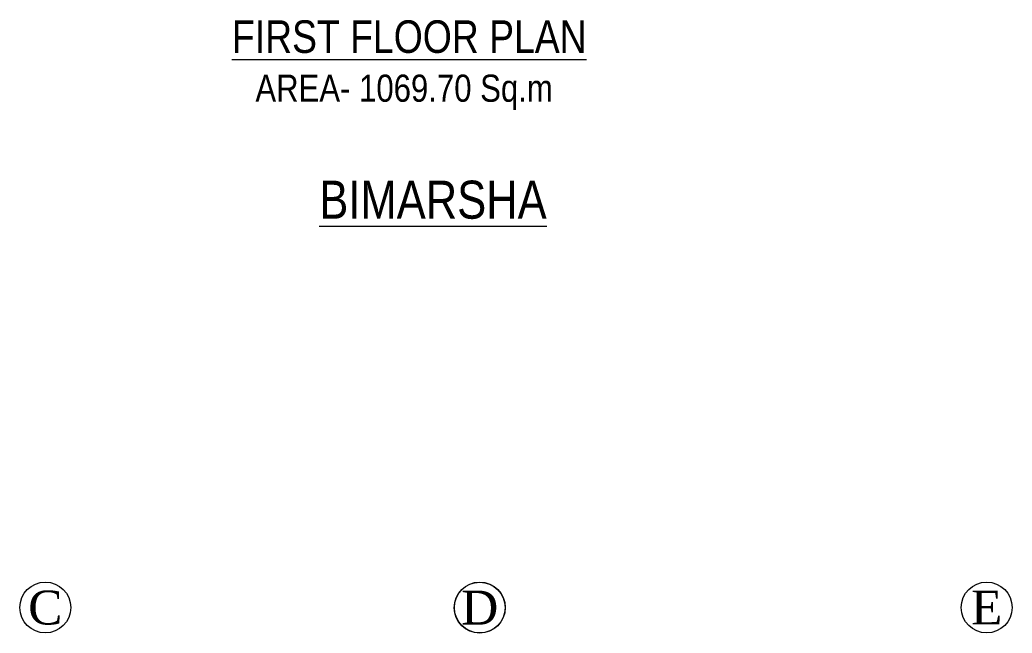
# Model space of a CAD drawing. Header units: millimetres. Extents: x 24487468 to 24959437, y -333213 to 842934.
# Drawn here: x 24727894 to 24741597, y 31666 to 40141 of the extents above; entities that cross this region are included whole.
import ezdxf
from ezdxf.enums import TextEntityAlignment as Align

# ---------------------------------------------------------------- set-up
doc = ezdxf.new("R2010")
doc.units = ezdxf.units.MM
doc.header["$MEASUREMENT"] = 0
doc.linetypes.add('ACAD_ISO10W100', pattern=[18.5, 12, -3, 0.5, -3])
doc.linetypes.add('BORDERX2', pattern=[3.5, 1, -0.5, 1, -0.5, 0, -0.5])
doc.layers.add('A-BTEXT', color=57, linetype='Continuous')
for name, color, linetype, lineweight in [('CENLINE', 220, 'ACAD_ISO10W100', 5), ('GRID', 205, 'BORDERX2', 5), ('text', 7, 'Continuous', 15)]:
    doc.layers.add(name, color=color, linetype=linetype, lineweight=lineweight)
doc.styles.add('arial', font='times.ttf')

# ---------------------------------------------------------------- blocks, each defined once
blk = doc.blocks.new('grid letter-flat-4-flat-1')
at = {"layer": 'GRID', "linetype": 'Continuous'}
blk.add_circle((0, 374.75), 281.25, dxfattribs=at)

msp = doc.modelspace()

# ---------------------------------------------------------------- block references
at = {"layer": 'CENLINE'}
ref = msp.add_blockref('grid letter-flat-4-flat-1', (24728245.6, 31551.9), dxfattribs=dict(at, xscale=1.25, yscale=1.25, zscale=25.4))
ref.add_attrib('GRID_LETTER', 'C', dxfattribs={"layer": 'A-BTEXT', "linetype": 'Continuous', "height": 468.7, "style": 'arial'}).set_placement((24728245.6, 32020.7), align=Align.MIDDLE_CENTER)
ref = msp.add_blockref('grid letter-flat-4-flat-1', (24728245.6, 31551.9), dxfattribs=dict(at, xscale=1.25, yscale=1.25, zscale=25.4))
ref.add_attrib('GRID_LETTER', 'C', dxfattribs={"layer": 'A-BTEXT', "linetype": 'Continuous', "height": 468.7, "style": 'arial'}).set_placement((24728245.6, 32020.7), align=Align.MIDDLE_CENTER)
ref = msp.add_blockref('grid letter-flat-4-flat-1', (24728245.6, 31551.9), dxfattribs=dict(at, xscale=1.25, yscale=1.25, zscale=25.4))
ref.add_attrib('GRID_LETTER', 'C', dxfattribs={"layer": 'A-BTEXT', "linetype": 'Continuous', "height": 468.7, "style": 'arial'}).set_placement((24728245.6, 32020.7), align=Align.MIDDLE_CENTER)
ref = msp.add_blockref('grid letter-flat-4-flat-1', (24728245.6, 31551.9), dxfattribs=dict(at, xscale=1.25, yscale=1.25, zscale=25.4))
ref.add_attrib('GRID_LETTER', 'C', dxfattribs={"layer": 'A-BTEXT', "linetype": 'Continuous', "height": 468.7, "style": 'arial'}).set_placement((24728245.6, 32020.7), align=Align.MIDDLE_CENTER)
ref = msp.add_blockref('grid letter-flat-4-flat-1', (24728245.6, 31551.9), dxfattribs=dict(at, xscale=1.25, yscale=1.25, zscale=25.4))
ref.add_attrib('GRID_LETTER', 'C', dxfattribs={"layer": 'A-BTEXT', "linetype": 'Continuous', "height": 468.7, "style": 'arial'}).set_placement((24728245.6, 32020.7), align=Align.MIDDLE_CENTER)
ref = msp.add_blockref('grid letter-flat-4-flat-1', (24734244.5, 31549.5), dxfattribs=dict(at, xscale=1.25, yscale=1.25, zscale=25.4))
ref.add_attrib('GRID_LETTER', 'D', dxfattribs={"layer": 'A-BTEXT', "linetype": 'Continuous', "height": 468.7, "style": 'arial'}).set_placement((24734244.5, 32018.3), align=Align.MIDDLE_CENTER)
ref = msp.add_blockref('grid letter-flat-4-flat-1', (24734245.6, 31551.9), dxfattribs=dict(at, xscale=1.25, yscale=1.25, zscale=25.4))
ref.add_attrib('GRID_LETTER', 'D', dxfattribs={"layer": 'A-BTEXT', "linetype": 'Continuous', "height": 468.7, "style": 'arial'}).set_placement((24734245.6, 32020.7), align=Align.MIDDLE_CENTER)
ref = msp.add_blockref('grid letter-flat-4-flat-1', (24734245.6, 31551.9), dxfattribs=dict(at, xscale=1.25, yscale=1.25, zscale=25.4))
ref.add_attrib('GRID_LETTER', 'D', dxfattribs={"layer": 'A-BTEXT', "linetype": 'Continuous', "height": 468.7, "style": 'arial'}).set_placement((24734245.6, 32020.7), align=Align.MIDDLE_CENTER)
ref = msp.add_blockref('grid letter-flat-4-flat-1', (24734245.6, 31551.9), dxfattribs=dict(at, xscale=1.25, yscale=1.25, zscale=25.4))
ref.add_attrib('GRID_LETTER', 'D', dxfattribs={"layer": 'A-BTEXT', "linetype": 'Continuous', "height": 468.7, "style": 'arial'}).set_placement((24734245.6, 32020.7), align=Align.MIDDLE_CENTER)
ref = msp.add_blockref('grid letter-flat-4-flat-1', (24741245.6, 31551.9), dxfattribs=dict(at, xscale=1.25, yscale=1.25, zscale=25.4))
ref.add_attrib('GRID_LETTER', 'E', dxfattribs={"layer": 'A-BTEXT', "linetype": 'Continuous', "height": 468.7, "style": 'arial'}).set_placement((24741245.6, 32020.7), align=Align.MIDDLE_CENTER)
ref = msp.add_blockref('grid letter-flat-4-flat-1', (24741245.6, 31551.9), dxfattribs=dict(at, xscale=1.25, yscale=1.25, zscale=25.4))
ref.add_attrib('GRID_LETTER', 'E', dxfattribs={"layer": 'A-BTEXT', "linetype": 'Continuous', "height": 468.7, "style": 'arial'}).set_placement((24741245.6, 32020.7), align=Align.MIDDLE_CENTER)
ref = msp.add_blockref('grid letter-flat-4-flat-1', (24741245.6, 31551.9), dxfattribs=dict(at, xscale=1.25, yscale=1.25, zscale=25.4))
ref.add_attrib('GRID_LETTER', 'E', dxfattribs={"layer": 'A-BTEXT', "linetype": 'Continuous', "height": 468.7, "style": 'arial'}).set_placement((24741245.6, 32020.7), align=Align.MIDDLE_CENTER)

# ---------------------------------------------------------------- texts
at = {"layer": 'text', "linetype": 'Continuous', "ltscale": 30, "insert": (24733200.3, 39514.7), "char_height": 450, "width": 21041.396, "attachment_point": 5, "style": 'arial'}
msp.add_mtext('{\\fTechnic|b0|i0|c2|p2;\\L FIRST FLOOR PLAN\\P\\H0.83333x;\\lAREA- 1069.70 Sq.m}', dxfattribs=at)
at = {"layer": 'text', "color": 2, "linetype": 'Continuous', "ltscale": 30, "insert": (24733599.1, 37651.9), "char_height": 450, "width": 6301.716, "attachment_point": 5, "style": 'arial'}
msp.add_mtext('{\\fTechnic|b0|i0|c2|p2;\\H1.1667x;\\LBIMARSHA}', dxfattribs=at)

doc.saveas('drawing.dxf')
